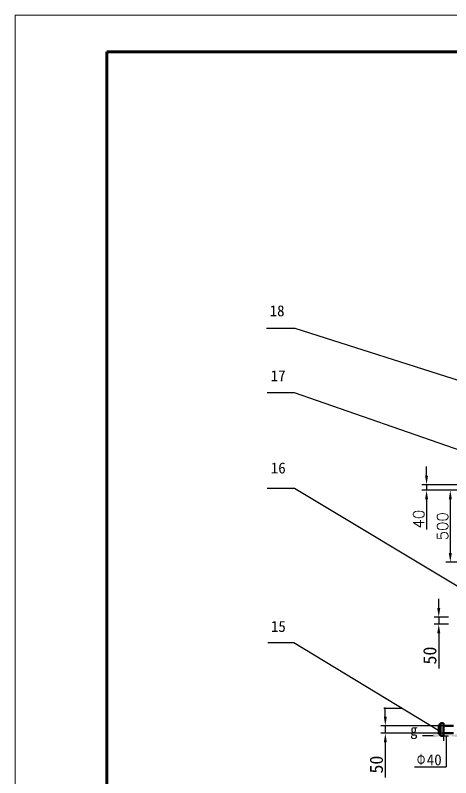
# Model space of a CAD drawing. Header units: millimetres. Extents: x 393 to 989, y 620 to 1461.
# Drawn here: x 393.2 to 512.1, y 1252.6 to 1460.7 of the extents above; entities that cross this region are included whole.
import ezdxf

# ---------------------------------------------------------------- set-up
doc = ezdxf.new("R2010")
doc.units = ezdxf.units.MM
doc.layers.get('Defpoints').update_dxf_attribs({"color": 1})
for name, color, linetype, lineweight in [('EQ1', 2, 'Continuous', 20), ('FRAME 025', 7, 'Continuous', 50), ('粗实线', 7, 'Continuous', 60), ('细实线', 7, 'Continuous', 20)]:
    doc.layers.add(name, color=color, linetype=linetype, lineweight=lineweight)
doc.styles.get("Standard").update_dxf_attribs({"font": 'txt', "bigfont": 'gbcbig.shx'})
doc.styles.add('样式 20', font='TIMES.TTF', dxfattribs={"width": 0.7, "height": 4})
doc.dimstyles.new('ISO-25', dxfattribs={"dimtxt": 3, "dimasz": 2.5, "dimexe": 1.25, "dimexo": 0.625, "dimtad": 1, "dimtxsty": 'Standard', "dimcen": 2.5, "dimadec": 0, "dimazin": 0, "dimtfac": 1, "dimtmove": 0, "dimatfit": 3, "dimfxl": 1, "dimarcsym": 0})

# ---------------------------------------------------------------- blocks, each defined once
blk = doc.blocks.new('*D2')
at = {"layer": 'Defpoints', "color": 0}
for p in [(511.2011533153236, 1266.787378148735), (494.2315950479269, 1264.702099341913), (511.2011533153236, 1264.702099341913)]:
    blk.add_point(p, dxfattribs=at)
at = {"layer": '细实线', "color": 0, "lineweight": -2}
for p, q in [((494.2315950479269, 1269.287378148735), (494.2315950479269, 1271.787378148735)), ((510.5761533153236, 1266.787378148735), (492.9815950479269, 1266.787378148735)), ((494.2315950479269, 1266.787378148735), (494.2315950479269, 1264.702099341913)), ((510.5761533153236, 1264.702099341913), (492.9815950479269, 1264.702099341913)), ((494.2315950479269, 1262.202099341913), (494.2315950479269, 1252.623527913342))]:
    blk.add_line(p, q, dxfattribs=at)
at = {"layer": '细实线', "color": 0}
for points in [[(493.8149283812602, 1269.287378148735), (494.6482617145936, 1269.287378148735), (494.2315950479269, 1266.787378148735)], [(493.8149283812602, 1262.202099341913), (494.6482617145936, 1262.202099341913), (494.2315950479269, 1264.702099341913)]]:
    blk.add_solid(points, dxfattribs=at)
at = {"layer": '细实线', "color": 0, "lineweight": -3, "insert": (491.8065950479267, 1256.162813627628), "char_height": 3, "attachment_point": 5, "rotation": 90}
blk.add_mtext('{\\fFangSong_GB2312|b0|i0|c134|p49;\\H1.2x;50}', dxfattribs=at)
blk = doc.blocks.new('*D5')
at = {"layer": 'Defpoints', "color": 0}
for p in [(512.0724057710631, 1296.383176767916), (508.8160512190234, 1294.464834305717), (512.0724057710631, 1294.464834305717)]:
    blk.add_point(p, dxfattribs=at)
at = {"layer": '细实线', "color": 0, "lineweight": -2}
for p, q in [((508.8160512190234, 1298.883176767916), (508.8160512190234, 1301.383176767916)), ((511.4474057710631, 1296.383176767916), (507.5660512190234, 1296.383176767916)), ((508.8160512190234, 1296.383176767916), (508.8160512190234, 1294.464834305717)), ((511.4474057710631, 1294.464834305717), (507.5660512190234, 1294.464834305717)), ((508.8160512190234, 1291.964834305717), (508.8160512190234, 1282.386262877146))]:
    blk.add_line(p, q, dxfattribs=at)
at = {"layer": '细实线', "color": 0}
for points in [[(508.3993845523567, 1298.883176767916), (509.2327178856901, 1298.883176767916), (508.8160512190234, 1296.383176767916)], [(508.3993845523567, 1291.964834305717), (509.2327178856901, 1291.964834305717), (508.8160512190234, 1294.464834305717)]]:
    blk.add_solid(points, dxfattribs=at)
at = {"layer": '细实线', "color": 0, "lineweight": -3, "insert": (506.3910512190232, 1285.925548591431), "char_height": 3, "attachment_point": 5, "rotation": 90}
blk.add_mtext('{\\fFangSong_GB2312|b0|i0|c134|p49;\\H1.2x;50}', dxfattribs=at)
blk = doc.blocks.new('*D15')
at = {"layer": 'Defpoints', "color": 0}
for p in [(518.3394320315679, 1331.047943892359), (511.966410567702, 1311.387344960595), (520.1983189722582, 1311.387344960595)]:
    blk.add_point(p, dxfattribs=at)
at = {"layer": '细实线', "color": 0, "lineweight": -2}
for p, q in [((517.7144320315679, 1331.047943892359), (510.716410567702, 1331.047943892359)), ((511.966410567702, 1328.547943892359), (511.966410567702, 1313.887344960595)), ((519.5733189722582, 1311.387344960595), (510.716410567702, 1311.387344960595))]:
    blk.add_line(p, q, dxfattribs=at)
at = {"layer": '细实线', "color": 0}
for points in [[(511.5497439010354, 1328.547943892359), (512.3830772343688, 1328.547943892359), (511.966410567702, 1331.047943892359)], [(511.5497439010354, 1313.887344960595), (512.3830772343688, 1313.887344960595), (511.966410567702, 1311.387344960595)]]:
    blk.add_solid(points, dxfattribs=at)
at = {"layer": '细实线', "color": 0, "insert": (509.8414105677018, 1321.217644426477), "char_height": 3, "attachment_point": 5, "rotation": 90}
blk.add_mtext('500', dxfattribs=at)
blk = doc.blocks.new('*D21')
at = {"layer": 'Defpoints', "color": 0}
for p in [(518.3394320315679, 1332.561026526939), (505.4830548450591, 1331.047943892359), (518.3394320315679, 1331.047943892359)]:
    blk.add_point(p, dxfattribs=at)
at = {"layer": '细实线', "color": 0, "lineweight": -2}
for p, q in [((505.4830548450591, 1335.061026526939), (505.4830548450591, 1337.561026526939)), ((517.7144320315679, 1332.561026526939), (504.2330548450591, 1332.561026526939)), ((505.4830548450591, 1332.561026526939), (505.4830548450591, 1331.047943892359)), ((517.7144320315679, 1331.047943892359), (504.2330548450591, 1331.047943892359)), ((505.4830548450591, 1328.547943892359), (505.4830548450591, 1320.297943892359))]:
    blk.add_line(p, q, dxfattribs=at)
at = {"layer": '细实线', "color": 0}
for points in [[(505.0663881783924, 1335.061026526939), (505.8997215117258, 1335.061026526939), (505.4830548450591, 1332.561026526939)], [(505.0663881783924, 1328.547943892359), (505.8997215117258, 1328.547943892359), (505.4830548450591, 1331.047943892359)]]:
    blk.add_solid(points, dxfattribs=at)
at = {"layer": '细实线', "color": 0, "insert": (503.3580548450589, 1323.172943892359), "char_height": 3, "attachment_point": 5, "rotation": 90}
blk.add_mtext('40', dxfattribs=at)

msp = doc.modelspace()

# ---------------------------------------------------------------- linework, layer by layer
at = {"layer": 'Defpoints', "color": 0, "lineweight": -2}
for p, q in [((496.8063835782252, 1271.467817581207), (493.8646368895838, 1271.467817581207)), ((498.8985869973646, 1271.467817581207), (496.8063835782252, 1271.467817581207)), ((510.1469645036354, 1266.738738065856), (510.1469645036354, 1264.756422976614)), ((510.1469645036354, 1266.738738065856), (510.1469645036354, 1264.756422976614))]:
    msp.add_line(p, q, dxfattribs=at)
at = {"layer": 'FRAME 025', "color": 7}
for p, q in [((508.8087579502769, 1267.037372055682), (509.2516195841508, 1267.037372055682)), ((508.8087579502769, 1265.747580521235), (508.8087579502769, 1267.037372055682)), ((508.8087579502769, 1265.747580521235), (508.8087579502769, 1264.457788986789)), ((509.2516195841508, 1267.442412589132), (510.1469645036354, 1267.442412589132)), ((509.2516195841508, 1265.747580521235), (509.2516195841508, 1267.442412589132)), ((509.2516195841508, 1267.037372055682), (509.2516195841508, 1265.747580521235)), ((509.2516195841508, 1264.457788986789), (509.2516195841508, 1265.747580521235)), ((509.2516195841508, 1265.747580521235), (509.2516195841508, 1264.052748453338)), ((510.1469645036354, 1267.442412589132), (510.1469645036354, 1265.747580521235)), ((510.1469645036354, 1266.738738065856), (512.8497738283336, 1266.738738065856)), ((510.1469645036354, 1264.756422976614), (510.1469645036354, 1266.738738065856)), ((510.1469645036354, 1264.052748453338), (510.1469645036354, 1265.747580521235)), ((508.8087579502769, 1264.457788986789), (509.2516195841508, 1264.457788986789)), ((509.2516195841508, 1264.052748453338), (510.1469645036354, 1264.052748453338)), ((510.1469645036354, 1264.756422976614), (512.8497738283356, 1264.756422976614))]:
    msp.add_line(p, q, dxfattribs=at)
at = {"layer": '粗实线'}
for p, q in [((418.2363792457508, 1450.707435964854), (418.2363792457508, 629.7074359648541)), ((979.2363792457509, 1450.707435964854), (418.2363792457508, 1450.707435964854))]:
    msp.add_line(p, q, dxfattribs=at)
at = {"layer": '细实线'}
for p, q in [((989.2363792457509, 1460.707435964854), (393.2363792457509, 1460.707435964854)), ((393.2363792457509, 1460.707435964854), (393.2363792457509, 619.7074359648541))]:
    msp.add_line(p, q, dxfattribs=at)
at = {"layer": '细实线', "color": 0, "lineweight": 25}
for p, q in [((469.6142195263501, 1375.203798871504), (461.8078483473082, 1375.203798871504)), ((582.9066212863827, 1339.013331260837), (469.6142195263501, 1375.203798871504)), ((469.4140531375233, 1357.608433230242), (462.0080147361341, 1357.608433230242)), ((531.0643388629842, 1336.214068367172), (469.4140531375233, 1357.608433230242)), ((469.4165262883262, 1331.549141929357), (462.0104833490459, 1331.549141929357)), ((520.2579949191595, 1300.957198147914), (469.4165262883262, 1331.549141929357)), ((469.2671661314043, 1289.37677101343), (462.1575927118429, 1289.37677101343)), ((508.5475668754525, 1265.585387123189), (469.2671661314043, 1289.37677101343))]:
    msp.add_line(p, q, dxfattribs=at)
at = {"layer": '细实线', "color": 0, "lineweight": -2}
for p, q in [((507.2719645036354, 1264.052748453338), (504.3969645036354, 1264.052748453338)), ((510.1469645036354, 1264.052748453338), (511.5103872819664, 1264.052748453338)), ((510.1469645036354, 1264.052748453338), (511.5103872819664, 1264.052748453338)), ((510.1469645036354, 1264.037672976614), (510.1469645036354, 1262.615248453338)), ((510.8286758928009, 1264.052748453338), (510.8286758928009, 1255.547540120005)), ((502.2227310105707, 1255.580978088211), (510.8477310105707, 1255.580978088211))]:
    msp.add_line(p, q, dxfattribs=at)
for points in [[(507.2719645036354, 1264.531915120005), (507.2719645036354, 1263.573581786671), (510.1469645036354, 1264.052748453338)], [(514.3853872819664, 1264.531915120005), (514.3853872819664, 1263.573581786671), (511.5103872819664, 1264.052748453338)]]:
    msp.add_solid(points, dxfattribs=at)

# ---------------------------------------------------------------- texts
at = {"layer": 'EQ1', "color": 7, "char_height": 3, "width": 16.18305461269248, "attachment_point": 1}
for s, insert in [('{\\fFangSong_GB2312|b0|i0|c134|p49;18}', (462.6525511690929, 1381.531766188484)), ('{\\fFangSong_GB2312|b0|i0|c134|p49;17}', (462.9420949700725, 1363.817815947555)), ('{\\fFangSong_GB2312|b0|i0|c134|p49;16}', (462.9707351289519, 1338.634887152511)), ('{\\fFangSong_GB2312|b0|i0|c134|p49;15}', (463.0021454266887, 1295.377431068658))]:
    msp.add_mtext(s, dxfattribs=dict(at, insert=insert))
at = {"layer": 'FRAME 025', "color": 7, "insert": (501.0001945323495, 1267.106090888845), "char_height": 3, "width": 16.18305461269248, "attachment_point": 1}
msp.add_mtext('{\\fFangSong_GB2312|b0|i0|c134|p49;g}', dxfattribs=at)
at = {"layer": '细实线', "color": 0, "lineweight": -3, "insert": (502.839546981686, 1259.020177111826), "char_height": 3, "width": 2.15253785147801, "attachment_point": 1, "style": '样式 20'}
msp.add_mtext('{\\fSimSun|b0|i0|c134|p2;Φ}', dxfattribs=at)
at = {"layer": '细实线', "color": 0, "lineweight": -2, "insert": (507.5770236965568, 1257.441800370357), "char_height": 3, "attachment_point": 5}
msp.add_mtext('{\\fFangSong_GB2312|b0|i0|c134|p49;40}', dxfattribs=at)

# ---------------------------------------------------------------- dimensions: what is measured, and where the dimension line sits
at = {"layer": '细实线'}
for base, p1, p2, text, picture, middle in [((505.4830548450591, 1331.047943892359), (518.3394320315679, 1332.561026526939), (518.3394320315679, 1331.047943892359), '40', '*D21', (503.3580548450589, 1323.172943892359)), ((511.966410567702, 1311.387344960595), (518.3394320315679, 1331.047943892359), (520.1983189722582, 1311.387344960595), '500', '*D15', (509.8414105677018, 1321.217644426477))]:
    dim = msp.add_linear_dim(base=base, p1=p1, p2=p2, angle=90, text=text, dimstyle='ISO-25', dxfattribs=at)
    dim.commit()
    dim.dimension.update_dxf_attribs({"geometry": picture, "text_midpoint": middle})
at = {"layer": '细实线', "color": 0, "lineweight": -3}
for base, p1, p2, picture, middle in [((508.8160512190234, 1294.464834305717), (512.0724057710631, 1296.383176767916), (512.0724057710631, 1294.464834305717), '*D5', (506.3910512190232, 1285.925548591431)), ((494.2315950479269, 1264.702099341913), (511.2011533153236, 1266.787378148735), (511.2011533153236, 1264.702099341913), '*D2', (491.8065950479267, 1256.162813627628))]:
    dim = msp.add_linear_dim(base=base, p1=p1, p2=p2, angle=90, text='{\\fFangSong_GB2312|b0|i0|c134|p49;\\H1.2x;50}', dimstyle='ISO-25', dxfattribs=at)
    dim.commit()
    dim.dimension.update_dxf_attribs({"geometry": picture, "text_midpoint": middle})

doc.saveas('drawing.dxf')
